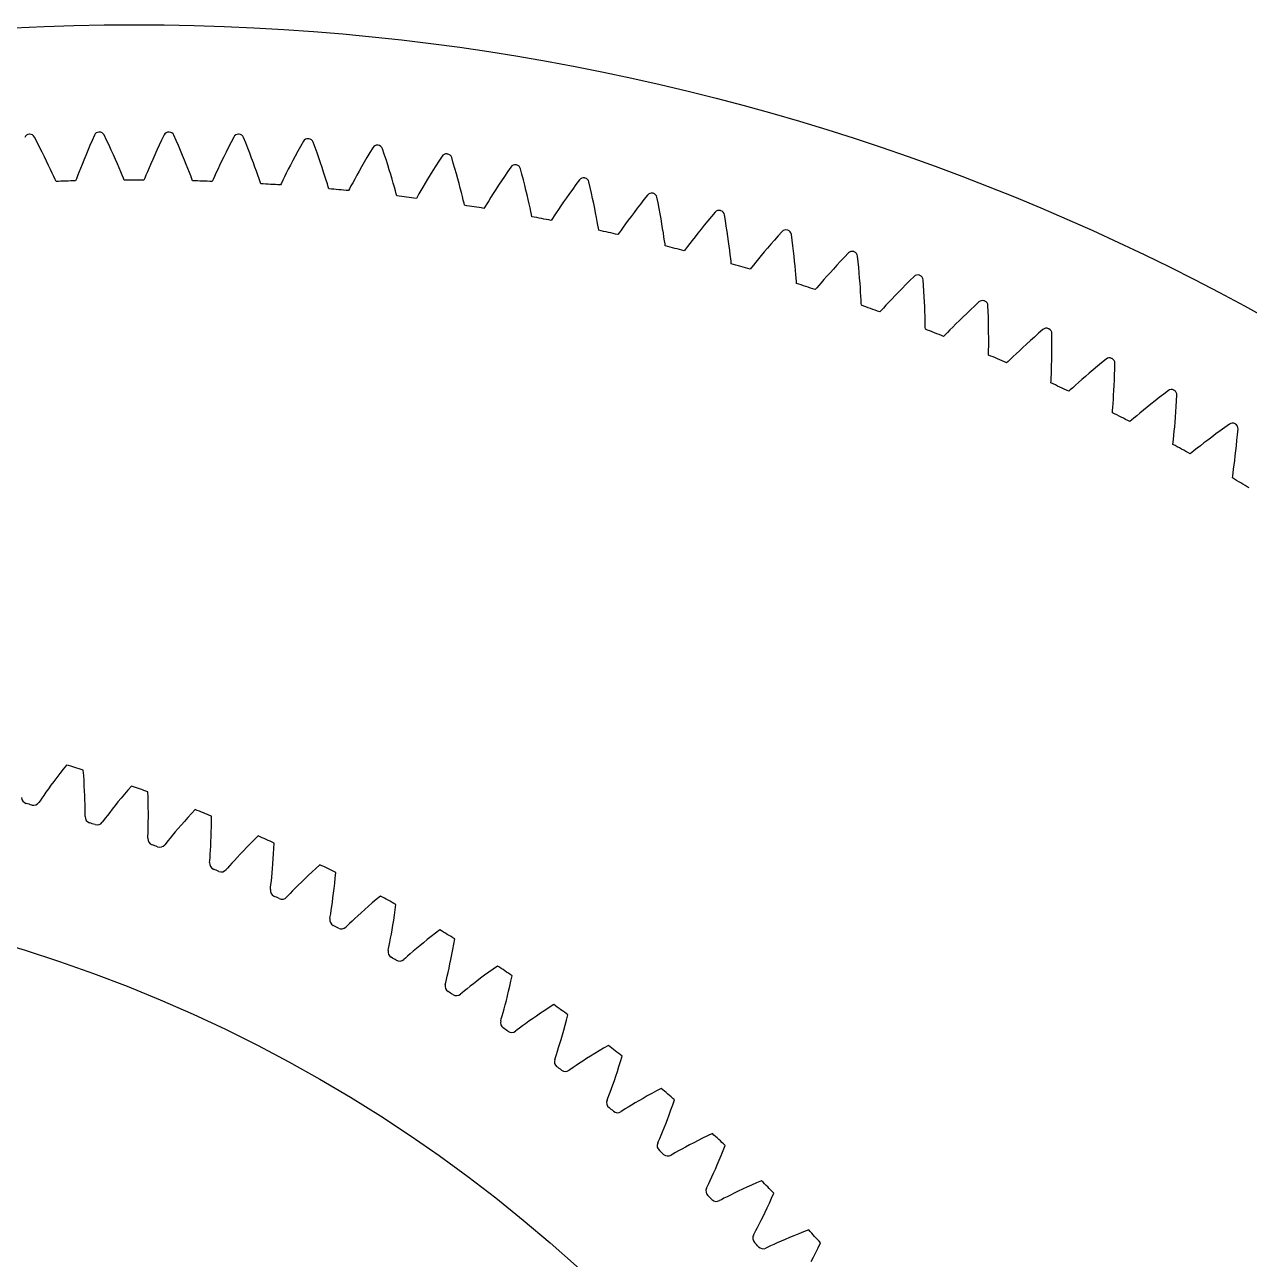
# Model space of a CAD drawing. Header units: millimetres. Extents: x -109 to 109, y -109 to 109.
# Drawn here: x -5.1 to 52.1, y 51.1 to 108.8 of the extents above; entities that cross this region are included whole.
import ezdxf

# ---------------------------------------------------------------- set-up
doc = ezdxf.new("R2010")
doc.units = ezdxf.units.MM

msp = doc.modelspace()

# ---------------------------------------------------------------- linework, layer by layer
at = {"layer": 'journal'}
msp.add_circle((-25.5, 0), 68.65, dxfattribs=at)
at = {"layer": 'outer'}
msp.add_circle((0, 0), 108.759662, dxfattribs=at)
at = {"layer": 'output_ring'}
for p, q in [((-4.529405, 103.27598), (-4.653515, 103.516795)), ((-4.410414, 103.042111), (-4.529405, 103.27598)), ((-1.964285, 103.356592), (-2.068357, 103.115713)), ((-1.855541, 103.604725), (-1.964285, 103.356592)), ((-1.283194, 103.367291), (-1.399677, 103.611886)), ((-1.171606, 103.1298), (-1.283194, 103.367291)), ((1.283194, 103.367291), (1.171606, 103.1298)), ((1.399677, 103.611886), (1.283194, 103.367291)), ((1.964285, 103.356592), (1.855541, 103.604725)), ((2.068357, 103.115713), (1.964285, 103.356592)), ((4.529405, 103.27598), (4.410414, 103.042111)), ((4.653515, 103.516795), (4.529405, 103.27598)), ((5.209824, 103.243892), (5.108929, 103.495318)), ((5.306279, 102.999863), (5.209824, 103.243892)), ((7.90276, 103.319545), (7.771147, 103.082747)), ((8.450223, 103.029303), (8.357274, 103.283774)), ((-4.296962, 102.815745), (-4.410414, 103.042111)), ((-4.189224, 102.597567), (-4.296962, 102.815745)), ((-4.087439, 102.388423), (-4.189224, 102.597567)), ((-2.261197, 102.658158), (-2.349649, 102.443035)), ((-2.167371, 102.88267), (-2.261197, 102.658158)), ((-2.068357, 103.115713), (-2.167371, 102.88267)), ((-1.065321, 102.899983), (-1.171606, 103.1298)), ((-0.96449, 102.678528), (-1.065321, 102.899983)), ((-0.869324, 102.46629), (-0.96449, 102.678528)), ((0.96449, 102.678528), (0.869324, 102.46629)), ((1.065321, 102.899983), (0.96449, 102.678528)), ((1.171606, 103.1298), (1.065321, 102.899983)), ((2.167371, 102.88267), (2.068357, 103.115713)), ((2.261197, 102.658158), (2.167371, 102.88267)), ((2.349649, 102.443035), (2.261197, 102.658158)), ((4.189224, 102.597567), (4.087439, 102.388423)), ((4.296962, 102.815745), (4.189224, 102.597567)), ((4.410414, 103.042111), (4.296962, 102.815745)), ((5.397925, 102.763825), (5.306279, 102.999863)), ((5.484652, 102.536476), (5.397925, 102.763825)), ((7.524362, 102.630041), (7.409825, 102.415355)), ((7.644868, 102.852732), (7.524362, 102.630041)), ((7.771147, 103.082747), (7.644868, 102.852732)), ((8.538965, 102.782365), (8.450223, 103.029303)), ((8.623151, 102.543564), (8.538965, 102.782365)), ((10.871778, 102.561849), (10.744337, 102.343053)), ((11.00522, 102.787785), (10.871778, 102.561849)), ((11.144205, 103.020331), (11.00522, 102.787785)), ((11.682282, 102.713036), (11.597372, 102.970301)), ((11.763224, 102.463432), (11.682282, 102.713036)), ((14.374653, 102.619449), (14.228432, 102.391383)), ((-3.991935, 102.189388), (-4.087439, 102.388423)), ((-3.90319, 102.001895), (-3.991935, 102.189388)), ((-3.821932, 101.827972), (-3.90319, 102.001895)), ((-2.509264, 102.045701), (-2.579441, 101.867019)), ((-2.432467, 102.238396), (-2.509264, 102.045701)), ((-2.349649, 102.443035), (-2.432467, 102.238396)), ((-0.780119, 102.264353), (-0.869324, 102.46629)), ((-0.697307, 102.074166), (-0.780119, 102.264353)), ((-0.621552, 101.897776), (-0.697307, 102.074166)), ((0.697307, 102.074166), (0.621552, 101.897776)), ((0.780119, 102.264353), (0.697307, 102.074166)), ((0.869324, 102.46629), (0.780119, 102.264353)), ((2.432467, 102.238396), (2.349649, 102.443035)), ((2.509264, 102.045701), (2.432467, 102.238396)), ((2.579441, 101.867019), (2.509264, 102.045701)), ((3.90319, 102.001895), (3.821932, 101.827972)), ((3.991935, 102.189388), (3.90319, 102.001895)), ((4.087439, 102.388423), (3.991935, 102.189388)), ((5.566303, 102.318681), (5.484652, 102.536476)), ((5.642652, 102.111542), (5.566303, 102.318681)), ((5.713359, 101.91653), (5.642652, 102.111542)), ((7.199812, 102.013574), (7.105221, 101.828961)), ((7.30152, 102.20951), (7.199812, 102.013574)), ((7.409825, 102.415355), (7.30152, 102.20951)), ((8.702694, 102.313604), (8.623151, 102.543564)), ((8.777464, 102.093351), (8.702694, 102.313604)), ((8.847269, 101.883916), (8.777464, 102.093351)), ((10.623112, 102.132071), (10.508395, 101.92973)), ((10.744337, 102.343053), (10.623112, 102.132071)), ((11.839867, 102.222106), (11.763224, 102.463432)), ((11.912147, 101.98976), (11.839867, 102.222106)), ((11.979962, 101.767267), (11.912147, 101.98976)), ((14.087959, 102.16975), (13.953708, 101.955065)), ((14.228432, 102.391383), (14.087959, 102.16975)), ((14.902812, 102.295404), (14.826025, 102.555209)), ((14.975873, 102.043381), (14.902812, 102.295404)), ((15.044899, 101.799766), (14.975873, 102.043381)), ((17.590915, 102.117294), (17.437602, 101.893933)), ((18.108634, 101.776819), (18.040046, 102.038908)), ((-3.749374, 101.670779), (-3.821932, 101.827972)), ((-3.68793, 101.53621), (-3.749374, 101.670779)), ((-3.646255, 101.444154), (-3.68793, 101.53621)), ((-2.694858, 101.567419), (-2.730671, 101.472927)), ((-2.641985, 101.70558), (-2.694858, 101.567419)), ((-2.579441, 101.867019), (-2.641985, 101.70558)), ((-0.553968, 101.738381), (-0.621552, 101.897776)), ((-0.496781, 101.601949), (-0.553968, 101.738381)), ((-0.458018, 101.508629), (-0.496781, 101.601949)), ((0.496781, 101.601949), (0.458018, 101.508629)), ((0.553968, 101.738381), (0.496781, 101.601949)), ((0.621552, 101.897776), (0.553968, 101.738381)), ((2.641985, 101.70558), (2.579441, 101.867019)), ((2.694858, 101.567419), (2.641985, 101.70558)), ((2.730671, 101.472927), (2.694858, 101.567419)), ((3.68793, 101.53621), (3.646255, 101.444154)), ((3.749374, 101.670779), (3.68793, 101.53621)), ((3.821932, 101.827972), (3.749374, 101.670779)), ((5.777889, 101.735731), (5.713359, 101.91653)), ((5.835331, 101.572407), (5.777889, 101.735731)), ((5.883838, 101.432654), (5.835331, 101.572407)), ((5.916665, 101.337084), (5.883838, 101.432654)), ((6.94108, 101.50284), (6.87544, 101.370268)), ((7.01854, 101.657676), (6.94108, 101.50284)), ((7.105221, 101.828961), (7.01854, 101.657676)), ((8.911815, 101.686779), (8.847269, 101.883916)), ((8.970635, 101.504043), (8.911815, 101.686779)), ((9.022918, 101.338995), (8.970635, 101.504043)), ((10.30024, 101.555534), (10.208221, 101.387057)), ((10.400583, 101.737085), (10.30024, 101.555534)), ((10.508395, 101.92973), (10.400583, 101.737085)), ((12.043154, 101.555743), (11.979962, 101.767267)), ((12.101476, 101.356676), (12.043154, 101.555743)), ((13.7049, 101.549357), (13.59109, 101.360193)), ((13.825916, 101.747995), (13.7049, 101.549357)), ((13.953708, 101.955065), (13.825916, 101.747995)), ((15.109845, 101.565265), (15.044899, 101.799766)), ((15.170638, 101.340752), (15.109845, 101.565265)), ((17.149309, 101.46646), (17.015076, 101.263506)), ((17.290237, 101.676822), (17.149309, 101.46646)), ((17.437602, 101.893933), (17.290237, 101.676822)), ((18.173744, 101.522625), (18.108634, 101.776819)), ((18.235083, 101.276962), (18.173744, 101.522625)), ((20.789817, 101.514361), (20.629564, 101.295926)), ((21.296586, 101.157792), (21.236264, 101.421906)), ((6.87544, 101.370268), (6.830894, 101.279566)), ((9.067012, 101.197787), (9.022918, 101.338995)), ((9.096821, 101.101233), (9.067012, 101.197787)), ((10.056164, 101.104285), (10.008791, 101.015027)), ((10.125937, 101.23473), (10.056164, 101.104285)), ((10.208221, 101.387057), (10.125937, 101.23473)), ((12.154527, 101.172182), (12.101476, 101.356676)), ((12.201601, 101.005574), (12.154527, 101.172182)), ((12.241237, 100.86305), (12.201601, 101.005574)), ((12.267998, 100.765608), (12.241237, 100.86305)), ((13.3008, 100.866713), (13.226965, 100.738524)), ((13.387828, 101.01638), (13.3008, 100.866713)), ((13.485094, 101.181885), (13.387828, 101.01638)), ((13.59109, 101.360193), (13.485094, 101.181885)), ((15.227155, 101.127347), (15.170638, 101.340752)), ((15.279195, 100.926546), (15.227155, 101.127347)), ((15.326425, 100.740477), (15.279195, 100.926546)), ((16.768184, 100.883272), (16.65664, 100.70838)), ((16.88788, 101.068767), (16.768184, 100.883272)), ((17.015076, 101.263506), (16.88788, 101.068767)), ((18.292632, 101.040537), (18.235083, 101.276962)), ((18.346342, 100.814225), (18.292632, 101.040537)), ((20.327985, 100.87772), (20.187444, 100.679082)), ((20.475452, 101.083551), (20.327985, 100.87772)), ((20.629564, 101.295926), (20.475452, 101.083551)), ((21.353679, 100.901679), (21.296586, 101.157792)), ((21.407271, 100.65421), (21.353679, 100.901679)), ((13.226965, 100.738524), (13.176811, 100.650798)), ((15.368242, 100.572472), (15.326425, 100.740477)), ((15.403382, 100.428774), (15.368242, 100.572472)), ((15.427069, 100.330539), (15.403382, 100.428774)), ((16.384711, 100.273347), (16.331827, 100.18724)), ((16.462537, 100.399153), (16.384711, 100.273347)), ((16.554223, 100.546013), (16.462537, 100.399153)), ((16.65664, 100.70838), (16.554223, 100.546013)), ((18.396128, 100.59915), (18.346342, 100.814225)), ((18.441835, 100.396814), (18.396128, 100.59915)), ((18.483197, 100.209353), (18.441835, 100.396814)), ((19.92873, 100.306791), (19.811747, 100.135489)), ((20.054194, 100.488435), (19.92873, 100.306791)), ((20.187444, 100.679082), (20.054194, 100.488435)), ((21.457365, 100.416094), (21.407271, 100.65421)), ((21.503941, 100.188207), (21.457365, 100.416094)), ((23.640459, 100.390523), (23.4866, 100.189425)), ((23.801166, 100.597952), (23.640459, 100.390523)), ((23.968201, 100.811246), (23.801166, 100.597952)), ((24.46352, 100.438935), (24.411524, 100.704814)), ((24.51254, 100.181155), (24.46352, 100.438935)), ((18.519716, 100.040118), (18.483197, 100.209353)), ((18.550325, 99.895387), (18.519716, 100.040118)), ((18.570915, 99.796456), (18.550325, 99.895387)), ((19.526289, 99.709212), (19.470726, 99.624808)), ((19.608027, 99.832511), (19.526289, 99.709212)), ((19.704282, 99.976419), (19.608027, 99.832511)), ((19.811747, 100.135489), (19.704282, 99.976419)), ((21.546946, 99.971674), (21.503941, 100.188207)), ((21.586275, 99.768002), (21.546946, 99.971674)), ((21.621728, 99.579335), (21.586275, 99.768002)), ((23.200716, 99.808932), (23.069609, 99.631319)), ((23.339889, 99.9953), (23.200716, 99.808932)), ((23.4866, 100.189425), (23.339889, 99.9953)), ((24.558333, 99.932125), (24.51254, 100.181155)), ((24.600923, 99.692552), (24.558333, 99.932125)), ((24.640318, 99.463315), (24.600923, 99.692552)), ((26.94928, 99.800701), (26.782137, 99.598422)), ((27.122932, 100.008642), (26.94928, 99.800701)), ((27.606312, 99.620957), (27.562693, 99.888337)), ((21.652914, 99.409036), (21.621728, 99.579335)), ((21.678961, 99.263415), (21.652914, 99.409036)), ((21.696434, 99.163886), (21.678961, 99.263415)), ((22.734167, 99.167347), (22.648596, 99.046676)), ((22.834894, 99.30816), (22.734167, 99.167347)), ((22.947303, 99.463776), (22.834894, 99.30816)), ((23.069609, 99.631319), (22.947303, 99.463776)), ((24.6765, 99.245538), (24.640318, 99.463315)), ((24.709413, 99.040731), (24.6765, 99.245538)), ((26.4693, 99.212835), (26.324342, 99.030931)), ((26.622037, 99.402256), (26.4693, 99.212835)), ((26.782137, 99.598422), (26.622037, 99.402256)), ((27.647211, 99.361764), (27.606312, 99.620957)), ((27.685159, 99.111419), (27.647211, 99.361764)), ((27.720203, 98.870626), (27.685159, 99.111419)), ((30.250896, 99.107342), (30.070798, 98.904958)), ((22.648596, 99.046676), (22.590409, 98.964059)), ((24.738922, 98.851043), (24.709413, 99.040731)), ((24.764743, 98.679849), (24.738922, 98.851043)), ((24.786203, 98.533481), (24.764743, 98.679849)), ((24.800541, 98.433453), (24.786203, 98.533481)), ((25.942971, 98.541896), (25.83787, 98.404317)), ((26.060213, 98.693905), (25.942971, 98.541896)), ((26.187721, 98.857523), (26.060213, 98.693905)), ((26.324342, 99.030931), (26.187721, 98.857523)), ((27.752377, 98.640264), (27.720203, 98.870626)), ((27.781702, 98.421459), (27.752377, 98.640264)), ((29.897383, 98.708028), (29.731201, 98.516989)), ((30.070798, 98.904958), (29.897383, 98.708028)), ((30.72186, 98.704665), (30.686661, 98.973283)), ((30.754597, 98.444315), (30.72186, 98.704665)), ((25.748551, 98.286392), (25.687798, 98.205644)), ((25.83787, 98.404317), (25.748551, 98.286392)), ((27.808165, 98.215719), (27.781702, 98.421459)), ((27.831701, 98.025198), (27.808165, 98.215719)), ((27.852132, 97.853277), (27.831701, 98.025198)), ((29.279988, 97.986166), (29.147404, 97.826634)), ((29.42199, 98.155197), (29.279988, 97.986166)), ((29.57259, 98.332458), (29.42199, 98.155197)), ((29.731201, 98.516989), (29.57259, 98.332458)), ((30.784663, 98.192901), (30.754597, 98.444315)), ((30.812126, 97.951127), (30.784663, 98.192901)), ((30.837049, 97.719868), (30.812126, 97.951127)), ((33.349006, 98.108235), (33.162639, 97.911607)), ((33.807089, 97.690963), (33.780345, 97.960555)), ((27.868984, 97.706308), (27.852132, 97.853277)), ((27.880173, 97.605878), (27.868984, 97.706308)), ((28.823096, 97.429113), (28.759836, 97.350313)), ((28.916075, 97.544173), (28.823096, 97.429113)), ((29.025445, 97.678383), (28.916075, 97.544173)), ((29.147404, 97.826634), (29.025445, 97.678383)), ((30.859486, 97.50025), (30.837049, 97.719868)), ((30.879473, 97.29378), (30.859486, 97.50025)), ((32.811024, 97.534497), (32.646694, 97.35504)), ((32.983125, 97.720223), (32.811024, 97.534497)), ((33.162639, 97.911607), (32.983125, 97.720223)), ((33.831632, 97.429713), (33.807089, 97.690963)), ((33.853786, 97.177479), (33.831632, 97.429713)), ((30.897014, 97.102614), (30.879473, 97.29378)), ((30.912034, 96.930136), (30.897014, 97.102614)), ((30.924262, 96.782709), (30.912034, 96.930136)), ((32.20583, 96.862821), (32.079275, 96.718474)), ((32.34336, 97.018109), (32.20583, 96.862821)), ((32.490601, 97.182597), (32.34336, 97.018109)), ((32.646694, 97.35504), (32.490601, 97.182597)), ((33.873641, 96.934962), (33.853786, 97.177479)), ((33.891288, 96.703034), (33.873641, 96.934962)), ((36.221753, 96.82163), (36.036316, 96.635978)), ((36.414204, 97.012307), (36.221753, 96.82163)), ((36.858955, 96.580852), (36.840692, 96.851151)), ((30.93229, 96.681978), (30.924262, 96.782709)), ((31.869196, 96.475682), (31.803492, 96.398908)), ((31.965743, 96.587765), (31.869196, 96.475682)), ((32.079275, 96.718474), (31.965743, 96.587765)), ((33.906815, 96.482819), (33.891288, 96.703034)), ((33.920308, 96.275824), (33.906815, 96.482819)), ((33.931835, 96.084201), (33.920308, 96.275824)), ((35.688581, 96.281543), (35.527148, 96.114088)), ((35.858466, 96.45575), (35.688581, 96.281543)), ((36.036316, 96.635978), (35.858466, 96.45575)), ((36.87528, 96.318961), (36.858955, 96.580852)), ((36.8895, 96.066155), (36.87528, 96.318961)), ((33.94143, 95.911336), (33.931835, 96.084201)), ((33.949021, 95.763599), (33.94143, 95.911336)), ((33.953882, 95.662665), (33.949021, 95.763599)), ((35.101447, 95.663114), (34.983865, 95.536036)), ((35.232474, 95.803415), (35.101447, 95.663114)), ((35.374813, 95.954307), (35.232474, 95.803415)), ((35.527148, 96.114088), (35.374813, 95.954307)), ((36.901727, 95.823134), (36.8895, 96.066155)), ((36.91208, 95.590766), (36.901727, 95.823134)), ((39.443466, 95.820639), (39.245121, 95.636102)), ((39.874445, 95.375427), (39.864681, 95.646166)), ((34.883845, 95.427041), (34.815762, 95.352369)), ((34.983865, 95.536036), (34.883845, 95.427041)), ((36.920683, 95.370172), (36.91208, 95.590766)), ((36.927667, 95.162855), (36.920683, 95.370172)), ((36.933169, 94.970964), (36.927667, 95.162855)), ((38.695247, 95.113029), (38.528634, 94.950727)), ((38.87052, 95.281813), (38.695247, 95.113029)), ((39.053944, 95.456366), (38.87052, 95.281813)), ((39.245121, 95.636102), (39.053944, 95.456366)), ((39.882536, 95.113152), (39.874445, 95.375427)), ((39.888808, 94.860025), (39.882536, 95.113152)), ((36.93733, 94.797884), (36.933169, 94.970964)), ((36.940277, 94.64998), (36.93733, 94.797884)), ((36.941964, 94.548944), (36.940277, 94.64998)), ((38.088977, 94.513347), (37.967462, 94.390025)), ((38.224346, 94.649463), (38.088977, 94.513347)), ((38.371356, 94.79581), (38.224346, 94.649463)), ((38.528634, 94.950727), (38.371356, 94.79581)), ((39.893396, 94.616739), (39.888808, 94.860025)), ((39.896445, 94.384161), (39.893396, 94.616739)), ((42.433802, 94.534409), (42.229759, 94.356192)), ((37.864067, 94.284226), (37.793673, 94.211729)), ((37.967462, 94.390025), (37.864067, 94.284226)), ((39.898114, 94.163406), (39.896445, 94.384161)), ((39.898055, 93.764003), (39.898583, 93.955972)), ((39.898583, 93.955972), (39.898114, 94.163406)), ((41.844214, 94.013845), (41.663726, 93.850649)), ((42.03303, 94.18255), (41.844214, 94.013845)), ((42.229759, 94.356192), (42.03303, 94.18255)), ((42.850584, 94.075879), (42.849329, 94.346791)), ((42.850432, 93.813479), (42.850584, 94.075879)), ((39.89359, 93.341915), (39.895077, 93.442954)), ((39.895077, 93.442954), (39.896777, 93.590877)), ((39.896777, 93.590877), (39.898055, 93.764003)), ((41.178497, 93.402104), (41.038919, 93.270307)), ((41.33003, 93.543761), (41.178497, 93.402104)), ((41.492097, 93.693661), (41.33003, 93.543761)), ((41.663726, 93.850649), (41.492097, 93.693661)), ((42.845695, 93.31697), (42.848751, 93.560279)), ((42.848751, 93.560279), (42.850432, 93.813479)), ((40.806923, 93.048363), (40.734286, 92.978113)), ((40.91359, 93.150863), (40.806923, 93.048363)), ((41.038919, 93.270307), (40.91359, 93.150863)), ((42.830123, 92.656365), (42.836171, 92.863712)), ((42.836171, 92.863712), (42.841436, 93.084411)), ((42.841436, 93.084411), (42.845695, 93.31697)), ((44.970634, 92.815788), (44.776613, 92.653096)), ((45.17272, 92.983164), (44.970634, 92.815788)), ((45.382261, 93.154884), (45.17272, 92.983164)), ((45.784434, 92.683489), (45.79169, 92.954307)), ((42.810505, 92.143711), (42.816851, 92.291507)), ((42.816851, 92.291507), (42.823566, 92.464508)), ((42.823566, 92.464508), (42.830123, 92.656365)), ((44.247917, 92.199395), (44.092008, 92.062567)), ((44.414612, 92.344131), (44.247917, 92.199395)), ((44.591087, 92.49565), (44.414612, 92.344131)), ((44.776613, 92.653096), (44.591087, 92.49565)), ((45.766407, 92.168201), (45.776041, 92.421223)), ((45.776041, 92.421223), (45.784434, 92.683489)), ((42.805845, 92.042768), (42.810505, 92.143711)), ((43.709507, 91.720673), (43.634699, 91.652739)), ((43.819341, 91.819771), (43.709507, 91.720673)), ((43.94836, 91.93522), (43.819341, 91.819771)), ((44.092008, 92.062567), (43.94836, 91.93522)), ((45.731954, 91.472373), (45.744149, 91.692797)), ((45.744149, 91.692797), (45.75571, 91.925108)), ((45.75571, 91.925108), (45.766407, 92.168201)), ((48.285934, 91.683426), (48.071102, 91.518373)), ((45.69467, 90.901057), (45.706815, 91.073762)), ((45.706815, 91.073762), (45.719396, 91.265318)), ((45.719396, 91.265318), (45.731954, 91.472373)), ((47.474443, 91.049369), (47.293295, 90.903468)), ((47.664822, 91.20091), (47.474443, 91.049369)), ((47.863859, 91.357427), (47.664822, 91.20091)), ((48.071102, 91.518373), (47.863859, 91.357427)), ((48.656474, 90.937759), (48.673101, 91.199631)), ((48.673101, 91.199631), (48.68886, 91.470087)), ((45.675856, 90.652787), (45.683684, 90.753533)), ((45.683684, 90.753533), (45.69467, 90.901057)), ((46.814429, 90.509404), (46.681847, 90.398065)), ((46.962007, 90.632177), (46.814429, 90.509404)), ((47.122136, 90.764039), (46.962007, 90.632177)), ((47.293295, 90.903468), (47.122136, 90.764039)), ((48.620569, 90.442527), (48.638897, 90.685164)), ((48.638897, 90.685164), (48.656474, 90.937759)), ((46.568955, 90.302466), (46.49205, 90.236915)), ((46.681847, 90.398065), (46.568955, 90.302466)), ((48.563549, 89.784204), (48.582604, 89.990761)), ((48.582604, 89.990761), (48.601717, 90.210694)), ((48.601717, 90.210694), (48.620569, 90.442527)), ((50.922044, 89.963265), (50.709847, 89.808907)), ((51.141953, 90.121488), (50.922044, 89.963265)), ((51.513734, 89.625771), (51.53798, 89.895598)), ((48.51178, 89.273793), (48.527393, 89.420899)), ((48.527393, 89.420899), (48.544958, 89.593136)), ((48.544958, 89.593136), (48.563549, 89.784204)), ((50.125306, 89.373094), (49.949851, 89.239111)), ((50.310947, 89.513234), (50.125306, 89.373094)), ((50.505992, 89.65872), (50.310947, 89.513234)), ((50.709847, 89.808907), (50.505992, 89.65872)), ((51.463386, 89.112632), (51.488889, 89.36455)), ((51.488889, 89.36455), (51.513734, 89.625771)), ((48.500791, 89.173342), (48.51178, 89.273793)), ((49.382445, 88.79514), (49.303519, 88.732038)), ((49.498285, 88.887147), (49.382445, 88.79514)), ((49.634298, 88.994267), (49.498285, 88.887147)), ((49.785659, 89.112343), (49.634298, 88.994267)), ((49.949851, 89.239111), (49.785659, 89.112343)), ((51.411322, 88.639564), (51.437446, 88.87069)), ((51.437446, 88.87069), (51.463386, 89.112632)), ((51.335192, 88.024094), (51.359776, 88.214483)), ((51.359776, 88.214483), (51.38531, 88.42034)), ((51.38531, 88.42034), (51.411322, 88.639564)), ((51.277861, 87.605893), (51.292, 87.70595)), ((51.292, 87.70595), (51.312226, 87.852493)), ((51.312226, 87.852493), (51.335192, 88.024094))]:
    msp.add_line(p, q, dxfattribs=at)
for centre, radius, start, end in [((-1.63646, 103.506727), 0.24, 90.905781, 155.900392), ((0, 0), 103.759662, 90.894219, 90.905781), ((-1.615572, 103.507055), 0.24, 25.899608, 90.894219), ((1.615572, 103.507055), 0.24, 89.105781, 154.100392), ((0, 0), 103.759662, 89.094219, 89.105781), ((1.63646, 103.506727), 0.24, 24.099608, 89.094219), ((-4.886878, 103.40425), 0.24, 92.705781, 157.700392), ((0, 0), 103.759662, 92.694219, 92.705781), ((-4.86601, 103.405234), 0.24, 27.699608, 92.694219), ((4.86601, 103.405234), 0.24, 87.305781, 152.300392), ((0, 0), 103.759662, 87.294219, 87.305781), ((4.886878, 103.40425), 0.24, 22.299608, 87.294219), ((8.111646, 103.201365), 0.24, 85.505781, 150.500392), ((0, 0), 103.759662, 85.494219, 85.505781), ((8.132472, 103.199726), 0.24, 20.499608, 85.494219), ((11.349276, 102.895648), 0.24, 83.705781, 148.700392), ((0, 0), 103.759662, 83.694219, 83.705781), ((11.370041, 102.893356), 0.24, 18.699608, 83.694219), ((14.575707, 102.488386), 0.24, 81.905781, 146.900392), ((0, 0), 103.759662, 81.894219, 81.905781), ((14.596389, 102.485442), 0.24, 16.899608, 81.894219), ((17.787752, 101.97998), 0.24, 80.105781, 145.100392), ((0, 0), 103.759662, 80.094219, 80.105781), ((17.808332, 101.976388), 0.24, 15.099608, 80.094219), ((0, 0), 101.509662, 91.541477, 92.058523), ((0, 0), 101.509662, 89.741477, 90.258523), ((0, 0), 101.509662, 87.941477, 88.458523), ((20.982244, 101.370932), 0.24, 78.305781, 143.300392), ((0, 0), 103.759662, 78.294219, 78.305781), ((21.002701, 101.366696), 0.24, 13.299608, 78.294219), ((0, 0), 101.509662, 86.141477, 86.658523), ((0, 0), 101.509662, 84.341477, 84.858523), ((24.156028, 100.661844), 0.24, 76.505781, 141.500392), ((0, 0), 103.759662, 76.494219, 76.505781), ((24.176342, 100.656967), 0.24, 11.499608, 76.494219), ((0, 0), 101.509662, 82.541477, 83.058523), ((0, 0), 101.509662, 80.741477, 81.258523), ((0, 0), 101.509662, 78.941477, 79.458523), ((27.305974, 99.853414), 0.24, 74.705781, 139.700392), ((0, 0), 103.759662, 74.694219, 74.705781), ((27.326124, 99.847901), 0.24, 9.699608, 74.694219), ((0, 0), 101.509662, 77.141477, 77.658523), ((30.428971, 98.946441), 0.24, 72.905781, 137.900392), ((0, 0), 103.759662, 72.894219, 72.905781), ((30.448939, 98.940298), 0.24, 7.899608, 72.894219), ((0, 0), 101.509662, 75.341477, 75.858523), ((33.521939, 97.94182), 0.24, 71.105781, 136.100392), ((0, 0), 103.759662, 71.094219, 71.105781), ((33.541704, 97.935053), 0.24, 6.099608, 71.094219), ((0, 0), 101.509662, 73.541477, 74.058523), ((36.581825, 96.840542), 0.24, 69.305781, 134.300392), ((0, 0), 103.759662, 69.294219, 69.305781), ((36.601367, 96.833157), 0.24, 4.299608, 69.294219), ((0, 0), 101.509662, 71.741477, 72.258523), ((0, 0), 101.509662, 69.941477, 70.458523), ((39.605609, 95.643694), 0.24, 67.505781, 132.500392), ((0, 0), 103.759662, 67.494219, 67.505781), ((39.62491, 95.635699), 0.24, 2.499608, 67.494219), ((0, 0), 101.509662, 68.141477, 68.658523), ((42.590307, 94.352457), 0.24, 65.705781, 130.700392), ((0, 0), 103.759662, 65.694219, 65.705781), ((42.609347, 94.343861), 0.24, 0.699608, 65.694219), ((0, 0), 101.509662, 66.341477, 66.858523), ((45.532974, 92.968106), 0.24, 63.905781, 128.900392), ((0, 0), 103.759662, 63.894219, 63.905781), ((45.551734, 92.958916), 0.24, 358.899608, 63.894219), ((0, 0), 101.509662, 64.541477, 65.058523), ((48.430705, 91.492007), 0.24, 62.105781, 127.100392), ((0, 0), 103.759662, 62.094219, 62.105781), ((48.449167, 91.482231), 0.24, 357.099608, 62.094219), ((0, 0), 101.509662, 62.741477, 63.258523), ((51.280641, 89.925616), 0.24, 60.305781, 125.300392), ((0, 0), 103.759662, 60.294219, 60.305781), ((51.298787, 89.915265), 0.24, 355.299608, 60.294219), ((0, 0), 101.509662, 60.941477, 61.458523), ((0, 0), 101.509662, 59.141477, 59.658523)]:
    msp.add_arc(centre, radius, start, end, dxfattribs=at)
at = {"layer": 'thin_ring_external'}
for p, q in [((-3.468077, 73.813913), (-3.613112, 73.624424)), ((-3.315957, 74.009086), (-3.468077, 73.813913)), ((-3.156935, 74.209416), (-3.315957, 74.009086)), ((-2.354642, 73.714103), (-2.37393, 73.969148)), ((-3.880887, 73.265148), (-4.002878, 73.097099)), ((-3.75082, 73.441247), (-3.880887, 73.265148)), ((-3.613112, 73.624424), (-3.75082, 73.441247)), ((-2.338175, 73.467198), (-2.354642, 73.714103)), ((-2.324386, 73.228974), (-2.338175, 73.467198)), ((-2.313121, 73.000083), (-2.324386, 73.228974)), ((-0.129103, 73.229554), (-0.296215, 73.035921)), ((-4.312368, 72.657061), (-4.390652, 72.542359)), ((-4.219856, 72.790773), (-4.312368, 72.657061)), ((-4.116178, 72.938376), (-4.219856, 72.790773)), ((-4.002878, 73.097099), (-4.116178, 72.938376)), ((-2.304213, 72.78134), (-2.313121, 73.000083)), ((-2.297476, 72.57379), (-2.304213, 72.78134)), ((-0.608912, 72.663783), (-0.754025, 72.486414)), ((-0.45622, 72.847158), (-0.608912, 72.663783)), ((-0.296215, 73.035921), (-0.45622, 72.847158)), ((0.652179, 72.70172), (0.643378, 72.957342)), ((0.658495, 72.454347), (0.652179, 72.70172)), ((-4.390652, 72.542359), (-4.444809, 72.464085)), ((-2.292704, 72.378837), (-2.297476, 72.57379)), ((-2.289659, 72.198485), (-2.292704, 72.378837)), ((-2.288068, 72.035897), (-2.289659, 72.198485)), ((-2.287593, 71.897028), (-2.288068, 72.035897)), ((-1.019999, 72.152905), (-1.139719, 71.998968)), ((-0.891211, 72.315804), (-1.019999, 72.152905)), ((-0.754025, 72.486414), (-0.891211, 72.315804)), ((0.662492, 72.215758), (0.658495, 72.454347)), ((0.66435, 71.986598), (0.662492, 72.215758)), ((2.855948, 72.12621), (2.681027, 71.939601)), ((-2.286661, 71.801849), (-2.287593, 71.897028)), ((-1.430221, 71.614553), (-1.487546, 71.538568)), ((-1.347293, 71.725944), (-1.430221, 71.614553)), ((-1.24937, 71.855746), (-1.347293, 71.725944)), ((-1.139719, 71.998968), (-1.24937, 71.855746)), ((0.659245, 71.365037), (0.66248, 71.560022)), ((0.66248, 71.560022), (0.66427, 71.767674)), ((0.66427, 71.767674), (0.66435, 71.986598)), ((2.353316, 71.580615), (2.201043, 71.409353)), ((2.513407, 71.757567), (2.353316, 71.580615)), ((2.681027, 71.939601), (2.513407, 71.757567)), ((3.611056, 71.319322), (3.614901, 71.566746)), ((3.614901, 71.566746), (3.616602, 71.822514)), ((0.641594, 70.788288), (0.644571, 70.883424)), ((0.644571, 70.883424), (0.649797, 71.022196)), ((0.649797, 71.022196), (0.654883, 71.184713)), ((0.654883, 71.184713), (0.659245, 71.365037)), ((1.795662, 70.938152), (1.680224, 70.799553)), ((1.921601, 71.087045), (1.795662, 70.938152)), ((2.056968, 71.244519), (1.921601, 71.087045)), ((2.201043, 71.409353), (2.056968, 71.244519)), ((3.597702, 70.851727), (3.605254, 71.08077)), ((3.605254, 71.08077), (3.611056, 71.319322)), ((5.793184, 70.901246), (5.610749, 70.721975)), ((1.489623, 70.565988), (1.429227, 70.492421)), ((1.577054, 70.673881), (1.489623, 70.565988)), ((1.680224, 70.799553), (1.577054, 70.673881)), ((3.567084, 70.230899), (3.578321, 70.425588)), ((3.578321, 70.425588), (3.588635, 70.632991)), ((3.588635, 70.632991), (3.597702, 70.851727)), ((5.268577, 70.376746), (5.109401, 70.21188)), ((5.435798, 70.546976), (5.268577, 70.376746)), ((5.610749, 70.721975), (5.435798, 70.546976)), ((6.514529, 70.064037), (6.528528, 70.311094)), ((6.528528, 70.311094), (6.540729, 70.566576)), ((3.525769, 69.655361), (3.532649, 69.750295)), ((3.532649, 69.750295), (3.543568, 69.888736)), ((3.543568, 69.888736), (3.555322, 70.050906)), ((3.555322, 70.050906), (3.567084, 70.230899)), ((4.685016, 69.757719), (4.563985, 69.623976)), ((4.816963, 69.901316), (4.685016, 69.757719)), ((4.95868, 70.0531), (4.816963, 69.901316)), ((5.109401, 70.21188), (4.95868, 70.0531)), ((6.481989, 69.597384), (6.498938, 69.825924)), ((6.498938, 69.825924), (6.514529, 70.064037)), ((4.363956, 69.398433), (4.300591, 69.327407)), ((4.455743, 69.502646), (4.363956, 69.398433)), ((4.563985, 69.623976), (4.455743, 69.502646)), ((6.425909, 68.978337), (6.445129, 69.1724)), ((6.445129, 69.1724), (6.463949, 69.379204)), ((6.463949, 69.379204), (6.481989, 69.597384)), ((8.306023, 69.217426), (8.131955, 69.054206)), ((8.488012, 69.385096), (8.306023, 69.217426)), ((8.677653, 69.556725), (8.488012, 69.385096)), ((9.388149, 68.936881), (9.410828, 69.191648)), ((6.371772, 68.499552), (6.388365, 68.637427)), ((6.388365, 68.637427), (6.406767, 68.798979)), ((6.406767, 68.798979), (6.425909, 68.978337)), ((7.661202, 68.597717), (7.523472, 68.459659)), ((7.809032, 68.743555), (7.661202, 68.597717)), ((7.966145, 68.896013), (7.809032, 68.743555)), ((8.131955, 69.054206), (7.966145, 68.896013)), ((9.338665, 68.453335), (9.364018, 68.690608)), ((9.364018, 68.690608), (9.388149, 68.936881)), ((6.361, 68.40498), (6.371772, 68.499552)), ((7.187932, 68.113857), (7.121704, 68.045492)), ((7.28392, 68.214213), (7.187932, 68.113857)), ((7.397052, 68.330997), (7.28392, 68.214213)), ((7.523472, 68.459659), (7.397052, 68.330997)), ((9.258071, 67.802571), (9.285365, 68.008429)), ((9.285365, 68.008429), (9.312348, 68.225684)), ((9.312348, 68.225684), (9.338665, 68.453335)), ((11.504491, 68.094917), (11.307964, 67.931218)), ((9.179392, 67.27038), (9.20441, 67.43104)), ((9.20441, 67.43104), (9.230899, 67.609461)), ((9.230899, 67.609461), (9.258071, 67.802571)), ((10.766457, 67.463973), (10.603218, 67.318094)), ((10.938621, 67.615224), (10.766457, 67.463973)), ((11.119244, 67.771161), (10.938621, 67.615224)), ((11.307964, 67.931218), (11.119244, 67.771161)), ((12.154719, 67.20135), (12.188939, 67.446426)), ((12.188939, 67.446426), (12.222059, 67.700046)), ((9.142506, 67.039253), (9.157151, 67.133302)), ((9.157151, 67.133302), (9.179392, 67.27038)), ((10.174647, 66.922797), (10.056816, 66.810756)), ((10.306243, 67.04616), (10.174647, 66.922797)), ((10.449525, 67.178447), (10.306243, 67.04616)), ((10.603218, 67.318094), (10.449525, 67.178447)), ((12.084004, 66.73894), (12.119646, 66.965319)), ((12.119646, 66.965319), (12.154719, 67.20135)), ((9.956789, 66.714425), (9.88781, 66.648837)), ((10.056816, 66.810756), (9.956789, 66.714425)), ((11.977325, 66.126581), (12.012402, 66.318412)), ((12.012402, 66.318412), (12.048125, 66.522976)), ((12.048125, 66.522976), (12.084004, 66.73894)), ((14.065848, 66.362792), (13.870717, 66.210618)), ((14.26893, 66.518284), (14.065848, 66.362792)), ((11.884091, 65.653851), (11.91194, 65.789901)), ((11.91194, 65.789901), (11.943533, 65.949397)), ((11.943533, 65.949397), (11.977325, 66.126581)), ((13.336525, 65.779118), (13.177229, 65.6459)), ((13.505615, 65.918173), (13.336525, 65.779118)), ((13.683844, 66.062228), (13.505615, 65.918173)), ((13.870717, 66.210618), (13.683844, 66.062228)), ((14.881925, 65.598776), (14.926178, 65.84224)), ((14.926178, 65.84224), (14.969682, 66.094287)), ((11.865597, 65.560482), (11.884091, 65.653851)), ((12.665857, 65.202498), (12.594244, 65.139797)), ((12.769755, 65.294641), (12.665857, 65.202498)), ((12.892087, 65.40175), (12.769755, 65.294641)), ((13.028636, 65.519606), (12.892087, 65.40175)), ((13.177229, 65.6459), (13.028636, 65.519606)), ((14.74757, 64.92535), (14.792286, 65.139659)), ((14.792286, 65.139659), (14.837191, 65.364384)), ((14.837191, 65.364384), (14.881925, 65.598776)), ((14.619519, 64.356549), (14.660556, 64.532196)), ((14.660556, 64.532196), (14.703479, 64.722426)), ((14.703479, 64.722426), (14.74757, 64.92535)), ((16.555802, 64.538429), (16.362995, 64.397836)), ((16.757016, 64.682464), (16.555802, 64.538429)), ((16.966311, 64.829487), (16.757016, 64.682464)), ((14.525681, 63.971161), (14.547993, 64.063692)), ((14.547993, 64.063692), (14.581404, 64.198484)), ((14.581404, 64.198484), (14.619519, 64.356549)), ((15.839714, 64.002658), (15.686061, 63.882571)), ((16.004345, 64.129224), (15.839714, 64.002658)), ((16.179002, 64.261219), (16.004345, 64.129224)), ((16.362995, 64.397836), (16.179002, 64.261219)), ((17.541038, 63.885588), (17.59525, 64.12703)), ((17.59525, 64.12703), (17.649065, 64.377078)), ((15.31057, 63.580625), (15.236443, 63.520917)), ((15.418163, 63.668424), (15.31057, 63.580625)), ((15.544789, 63.770421), (15.418163, 63.668424)), ((15.686061, 63.882571), (15.544789, 63.770421)), ((17.379149, 63.218246), (17.432625, 63.430538)), ((17.432625, 63.430538), (17.486719, 63.65323)), ((17.486719, 63.65323), (17.541038, 63.885588)), ((17.227853, 62.655182), (17.276068, 62.828995)), ((17.276068, 62.828995), (17.326764, 63.017302)), ((17.326764, 63.017302), (17.379149, 63.218246)), ((19.376929, 62.893066), (19.169971, 62.757414)), ((19.592083, 63.031373), (19.376929, 62.893066)), ((17.118273, 62.273971), (17.144365, 62.365508)), ((17.144365, 62.365508), (17.183281, 62.498814)), ((17.183281, 62.498814), (17.227853, 62.655182)), ((18.432491, 62.251493), (18.274038, 62.137816)), ((18.602179, 62.371194), (18.432491, 62.251493)), ((18.782108, 62.495907), (18.602179, 62.371194)), ((18.971555, 62.624855), (18.782108, 62.495907)), ((19.169971, 62.757414), (18.971555, 62.624855)), ((20.127574, 62.064674), (20.191653, 62.303687)), ((20.191653, 62.303687), (20.255688, 62.551315)), ((17.886466, 61.85154), (17.80995, 61.794926)), ((17.997573, 61.934848), (17.886466, 61.85154)), ((18.12828, 62.03156), (17.997573, 61.934848)), ((18.274038, 62.137816), (18.12828, 62.03156)), ((20.000571, 61.614459), (20.063761, 61.834742)), ((20.063761, 61.834742), (20.127574, 62.064674)), ((19.819449, 61.019851), (19.877834, 61.205918)), ((19.877834, 61.205918), (19.938424, 61.404541)), ((19.938424, 61.404541), (20.000571, 61.614459)), ((22.141821, 61.126974), (21.921169, 60.997616)), ((19.639, 60.471773), (19.668828, 60.562161)), ((19.668828, 60.562161), (19.713185, 60.693757)), ((19.713185, 60.693757), (19.764139, 60.848163)), ((19.764139, 60.848163), (19.819449, 61.019851)), ((21.125647, 60.507992), (20.951187, 60.395359)), ((21.310544, 60.625213), (21.125647, 60.507992)), ((21.505125, 60.746275), (21.310544, 60.625213)), ((21.708817, 60.870575), (21.505125, 60.746275)), ((21.921169, 60.997616), (21.708817, 60.870575)), ((22.711009, 60.375286), (22.785157, 60.620076)), ((20.389203, 60.018159), (20.310428, 59.964734)), ((20.503637, 60.096836), (20.389203, 60.018159)), ((20.638204, 60.1881), (20.503637, 60.096836)), ((20.788201, 60.288283), (20.638204, 60.1881)), ((20.951187, 60.395359), (20.788201, 60.288283)), ((22.563973, 59.911987), (22.637172, 60.139105)), ((22.637172, 60.139105), (22.711009, 60.375286)), ((22.352386, 59.291326), (22.42108, 59.487294)), ((22.42108, 59.487294), (22.491792, 59.694484)), ((22.491792, 59.694484), (22.563973, 59.911987)), ((22.117127, 58.656693), (22.166849, 58.786357)), ((22.166849, 58.786357), (22.224099, 58.93854)), ((22.224099, 58.93854), (22.286411, 59.107813)), ((22.286411, 59.107813), (22.352386, 59.291326)), ((24.168058, 58.881095), (23.959435, 58.765262)), ((24.385447, 58.999311), (24.168058, 58.881095)), ((24.611223, 59.119501), (24.385447, 58.999311)), ((22.083614, 58.567605), (22.117127, 58.656693)), ((23.070328, 58.243149), (22.932128, 58.157487)), ((23.224312, 58.337089), (23.070328, 58.243149)), ((23.391557, 58.437384), (23.224312, 58.337089)), ((23.570494, 58.542759), (23.391557, 58.437384)), ((23.760048, 58.652291), (23.570494, 58.542759)), ((23.959435, 58.765262), (23.760048, 58.652291)), ((25.0656, 58.112128), (25.149071, 58.345078)), ((25.149071, 58.345078), (25.233206, 58.586618)), ((22.814561, 58.083575), (22.733658, 58.033429)), ((22.932128, 58.157487), (22.814561, 58.083575)), ((24.822929, 57.469738), (24.902088, 57.67385)), ((24.902088, 57.67385), (24.983138, 57.888206)), ((24.983138, 57.888206), (25.0656, 58.112128)), ((24.603586, 56.929534), (24.672795, 57.096106)), ((24.672795, 57.096106), (24.746248, 57.276755)), ((24.746248, 57.276755), (24.822929, 57.469738)), ((24.44799, 56.564679), (24.485133, 56.652316)), ((24.485133, 56.652316), (24.540136, 56.779829)), ((24.540136, 56.779829), (24.603586, 56.929534)), ((25.932596, 56.478811), (25.749484, 56.38087)), ((26.126487, 56.580468), (25.932596, 56.478811)), ((26.330344, 56.685158), (26.126487, 56.580468)), ((26.543547, 56.792328), (26.330344, 56.685158)), ((26.765606, 56.901519), (26.543547, 56.792328)), ((26.996126, 57.012339), (26.765606, 56.901519)), ((25.158449, 56.051048), (25.075556, 56.004266)), ((25.278951, 56.120071), (25.158449, 56.051048)), ((25.420552, 56.199988), (25.278951, 56.120071)), ((25.578263, 56.287527), (25.420552, 56.199988)), ((25.749484, 56.38087), (25.578263, 56.287527)), ((27.317177, 55.766813), (27.408762, 55.987161)), ((27.408762, 55.987161), (27.501727, 56.216488)), ((27.501727, 56.216488), (27.595707, 56.45437)), ((27.055384, 55.165603), (27.139923, 55.355276)), ((27.139923, 55.355276), (27.227395, 55.555965)), ((27.227395, 55.555965), (27.317177, 55.766813)), ((26.829044, 54.677558), (26.898587, 54.824532)), ((26.898587, 54.824532), (26.974576, 54.988122)), ((26.974576, 54.988122), (27.055384, 55.165603)), ((29.292509, 54.809041), (29.057634, 54.707779)), ((26.728143, 54.466373), (26.768852, 54.552411)), ((26.768852, 54.552411), (26.829044, 54.677558)), ((28.020993, 54.229286), (27.846084, 54.14305)), ((28.207972, 54.319626), (28.020993, 54.229286)), ((28.405873, 54.413237), (28.207972, 54.319626)), ((28.613856, 54.509469), (28.405873, 54.413237)), ((28.831279, 54.607796), (28.613856, 54.509469)), ((29.057634, 54.707779), (28.831279, 54.607796)), ((29.76501, 53.993103), (29.868677, 54.226927)), ((27.416915, 53.924007), (27.332172, 53.880667)), ((27.54015, 53.988024), (27.416915, 53.924007)), ((27.684912, 54.06206), (27.54015, 53.988024)), ((27.846084, 54.14305), (27.684912, 54.06206)), ((29.562154, 53.551385), (29.662709, 53.767787)), ((29.662709, 53.767787), (29.76501, 53.993103)), ((29.275899, 52.96143), (29.368154, 53.147471)), ((29.368154, 53.147471), (29.463792, 53.344401)), ((29.463792, 53.344401), (29.562154, 53.551385)), ((28.964434, 52.360518), (29.029714, 52.483089)), ((29.029714, 52.483089), (29.105232, 52.627083)), ((29.105232, 52.627083), (29.187872, 52.787415)), ((29.187872, 52.787415), (29.275899, 52.96143)), ((31.4965, 52.513322), (31.257665, 52.421789)), ((28.920227, 52.276224), (28.964434, 52.360518)), ((30.023952, 51.907277), (29.859591, 51.832971)), ((30.202254, 51.986258), (30.023952, 51.907277)), ((30.392784, 52.068846), (30.202254, 51.986258)), ((30.594361, 52.154253), (30.392784, 52.068846)), ((30.80612, 52.241866), (30.594361, 52.154253)), ((31.027396, 52.331184), (30.80612, 52.241866)), ((31.257665, 52.421789), (31.027396, 52.331184)), ((31.935103, 51.678675), (32.048283, 51.908044)), ((29.586152, 51.706037), (29.499701, 51.666213)), ((29.711911, 51.764942), (29.586152, 51.706037)), ((29.859591, 51.832971), (29.711911, 51.764942)), ((31.714284, 51.245657), (31.823638, 51.457748)), ((31.823638, 51.457748), (31.935103, 51.678675)), ((31.607507, 51.042885), (31.714284, 51.245657))]:
    msp.add_line(p, q, dxfattribs=at)
for centre, radius, start, end in [((-25.5, 0), 77.5, 72.638417, 73.243936), ((-25.5, 0), 77.5, 70.285476, 70.890995), ((-4.954174, 72.702624), 0.3, 181.583018, 254.219661), ((-25.5, 0), 75.25, 74.015633, 74.219661), ((-4.695414, 72.629), 0.3, 254.015633, 326.652276), ((-25.5, 0), 77.5, 67.932534, 68.538054), ((-1.986688, 71.797818), 0.3, 179.230077, 251.86672), ((-25.5, 0), 75.25, 71.662692, 71.86672), ((-1.731169, 71.713633), 0.3, 251.662692, 324.299335), ((-25.5, 0), 77.5, 65.579593, 66.185113), ((0.941149, 70.771945), 0.3, 176.877135, 249.513779), ((-25.5, 0), 75.25, 69.309751, 69.513779), ((1.192997, 70.67734), 0.3, 249.309751, 321.946394), ((3.8244, 69.626734), 0.3, 174.524194, 247.160837), ((-25.5, 0), 75.25, 66.95681, 67.160837), ((4.072152, 69.52187), 0.3, 246.95681, 319.593453), ((-25.5, 0), 77.5, 63.226652, 63.832172), ((6.658204, 68.364116), 0.3, 172.171253, 244.807896), ((-25.5, 0), 75.25, 64.603868, 64.807896), ((6.901441, 68.249169), 0.3, 244.603868, 317.240512), ((-25.5, 0), 77.5, 60.873711, 61.47923), ((9.437782, 66.986222), 0.3, 169.818312, 242.454955), ((-25.5, 0), 75.25, 62.250927, 62.454955), ((9.676095, 66.861385), 0.3, 242.250927, 314.88757), ((-25.5, 0), 77.5, 58.52077, 59.126289), ((12.158447, 65.495373), 0.3, 167.465371, 240.102014), ((-25.5, 0), 75.25, 59.897986, 60.102014), ((12.391434, 65.360858), 0.3, 239.897986, 312.534629), ((-25.5, 0), 77.5, 56.167828, 56.773348), ((14.815611, 63.894084), 0.3, 165.11243, 237.749073), ((-25.5, 0), 75.25, 57.545045, 57.749073), ((15.042879, 63.750117), 0.3, 237.545045, 310.181688), ((-25.5, 0), 77.5, 53.814887, 54.420407), ((17.404794, 62.185056), 0.3, 162.759488, 235.396132), ((-25.5, 0), 75.25, 55.192104, 55.396132), ((17.625959, 62.03188), 0.3, 235.192104, 307.828747), ((-25.5, 0), 77.5, 51.461946, 52.067466), ((19.921629, 60.371169), 0.3, 160.406547, 233.04319), ((-25.5, 0), 75.25, 52.839163, 53.04319), ((20.13632, 60.209042), 0.3, 232.839163, 305.475806), ((-25.5, 0), 77.5, 49.109005, 49.714524), ((22.361874, 58.455483), 0.3, 158.053606, 230.690249), ((-25.5, 0), 75.25, 50.486221, 50.690249), ((22.569727, 58.284679), 0.3, 230.486221, 303.122865), ((24.721412, 56.441228), 0.3, 155.700665, 228.337308), ((-25.5, 0), 77.5, 46.756064, 47.361583), ((-25.5, 0), 75.25, 48.13328, 48.337308), ((24.922078, 56.262034), 0.3, 228.13328, 300.769923), ((-25.5, 0), 77.5, 44.403123, 45.008642), ((26.996266, 54.3318), 0.3, 153.347724, 225.984367), ((-25.5, 0), 75.25, 45.780339, 45.984367), ((27.189406, 54.144519), 0.3, 225.780339, 298.416982), ((-25.5, 0), 77.5, 42.050181, 42.655701), ((29.1826, 52.130757), 0.3, 150.994782, 223.631426), ((-25.5, 0), 75.25, 43.427398, 43.631426), ((29.367888, 51.935704), 0.3, 223.427398, 296.064041)]:
    msp.add_arc(centre, radius, start, end, dxfattribs=at)

doc.saveas('drawing.dxf')
